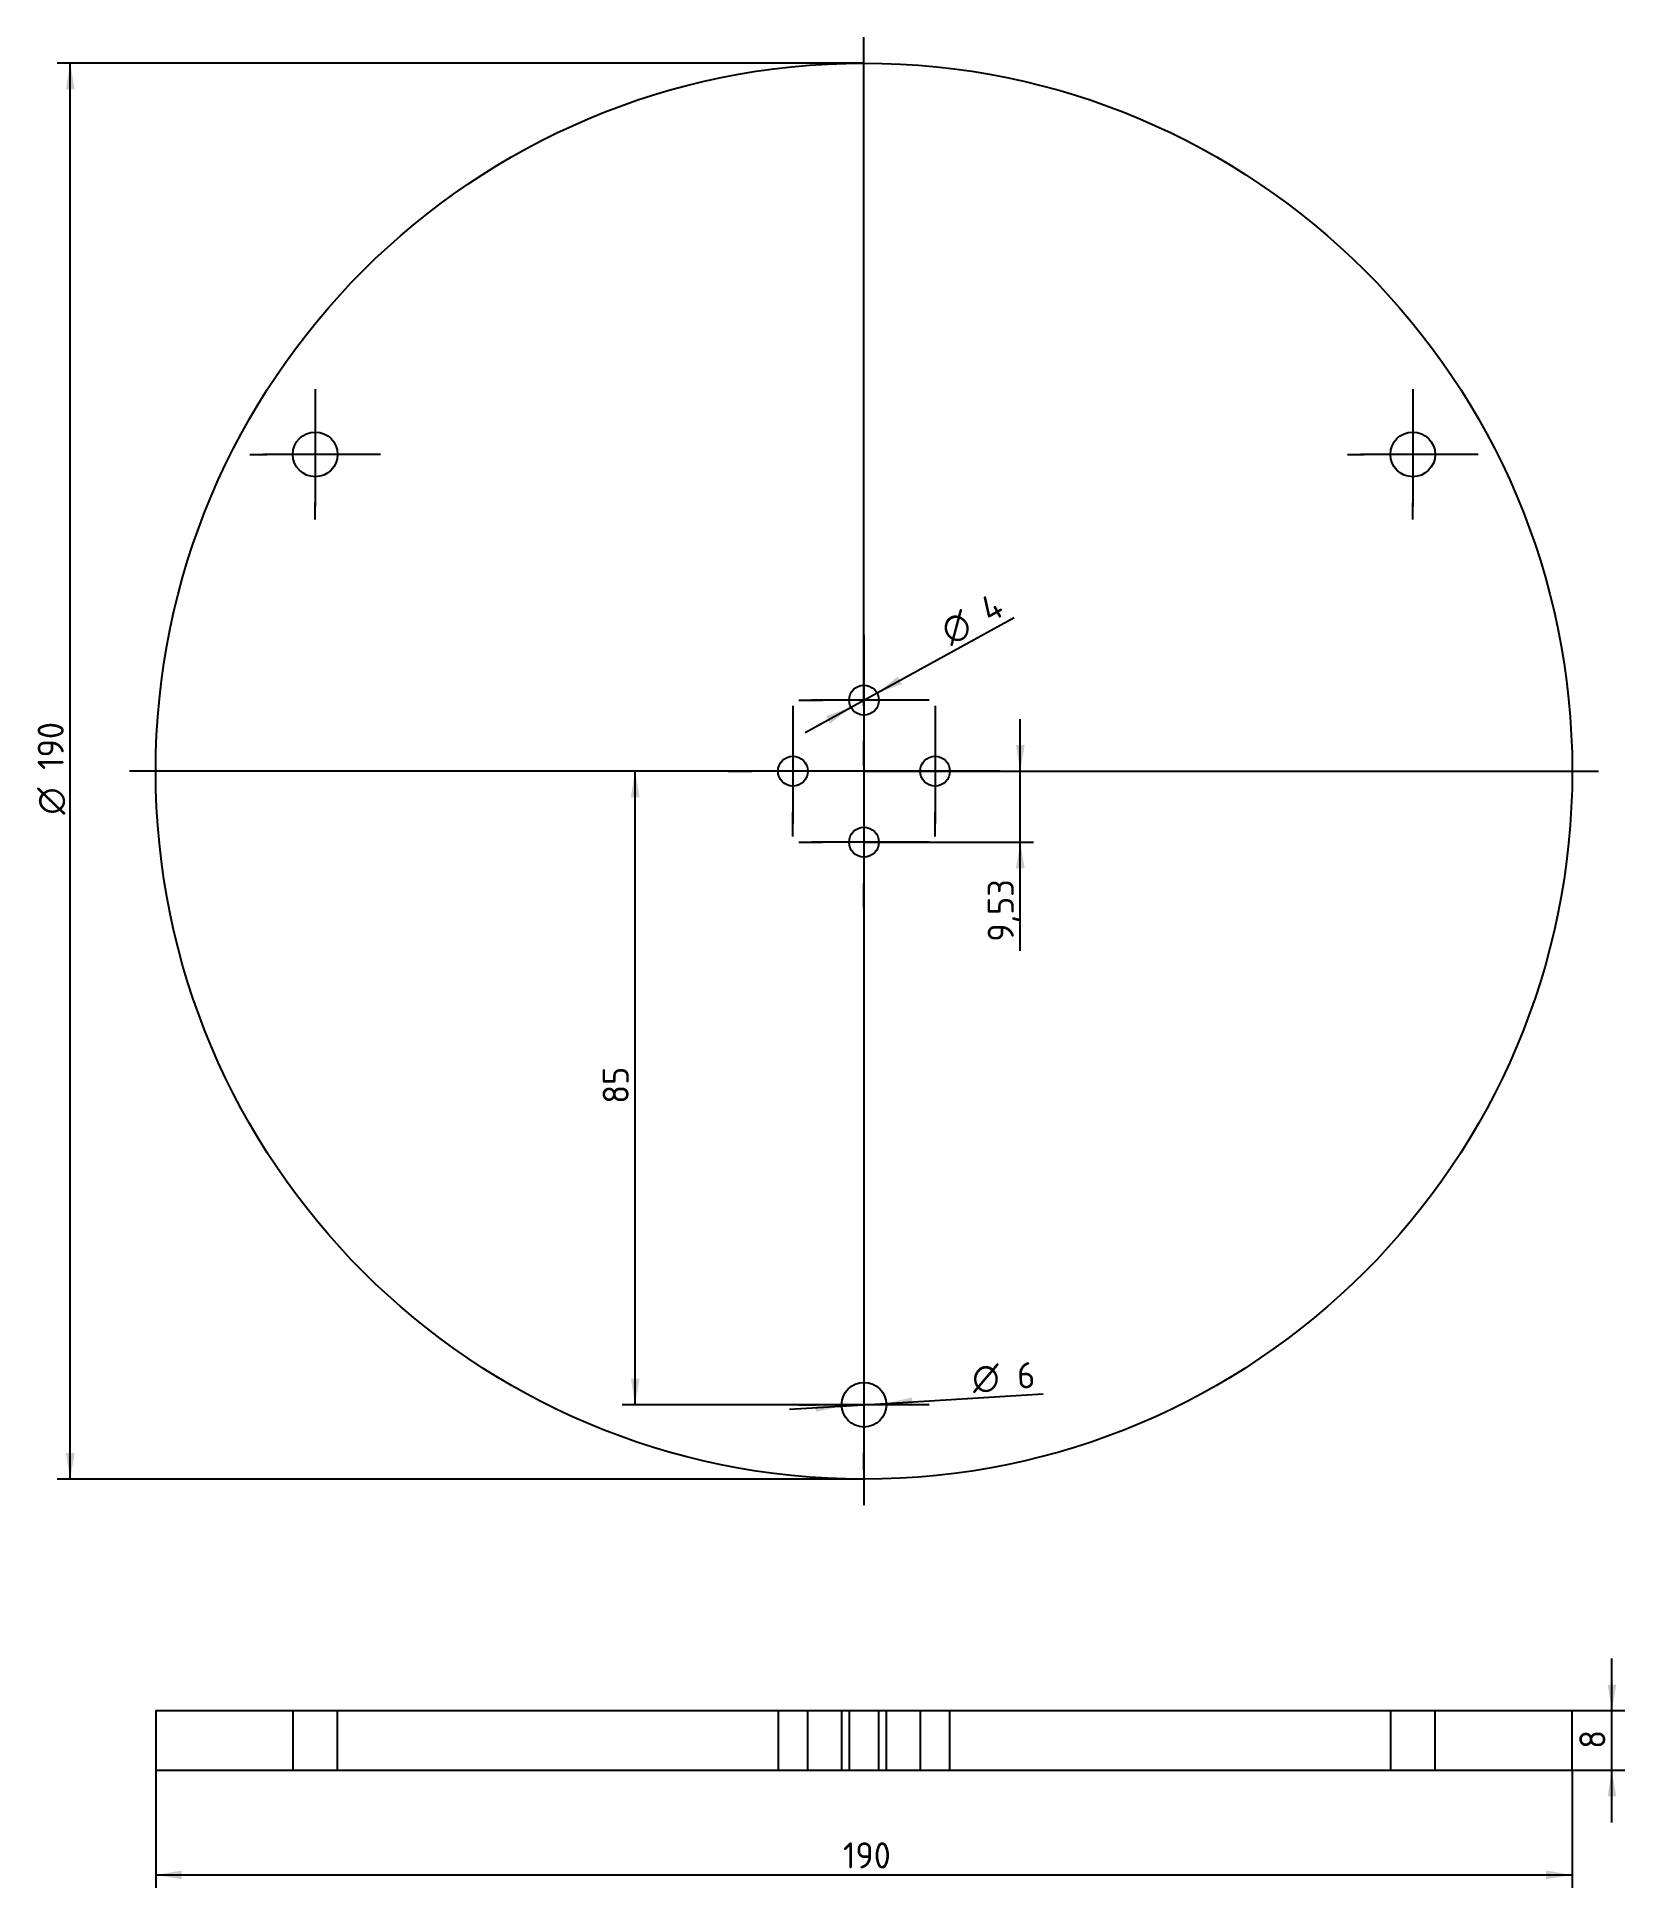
# Model space of a CAD drawing. Header units: millimetres. Extents: x 202 to 415, y 93 to 341.
import ezdxf
from ezdxf.enums import TextEntityAlignment as Align
from ezdxf.lldxf.tags import DXFTag

# ---------------------------------------------------------------- set-up
doc = ezdxf.new("R2010")
doc.units = ezdxf.units.MM
for name, color, linetype in [('Ansicht1', 7, 'Continuous'), ('Default', 7, 'Continuous'), ('MAEHTELLER', 7, 'Continuous'), ('Maße', 7, 'Continuous')]:
    doc.layers.add(name, color=color, linetype=linetype)
doc.styles.add('SEACAD_Solid_Edge_ISO', font='seiso.ttf')
doc.styles.add('SEACAD_Solid_Edge_ISO1_Symbols', font='semeci1.ttf')
tags = doc.linetypes.add('CENTER2', pattern=[28.575, 19.05, -3.175, 3.175, -3.175]).pattern_tags.tags
tags[10:11] = [DXFTag(74, 4), DXFTag(75, 0), DXFTag(340, '0'), DXFTag(46, 0.0), DXFTag(50, 0.0), DXFTag(44, 0.0), DXFTag(45, 0.0)]
tags[8:9] = [DXFTag(74, 4), DXFTag(75, 0), DXFTag(340, '0'), DXFTag(46, 0.0), DXFTag(50, 0.0), DXFTag(44, 0.0), DXFTag(45, 0.0)]
tags[6:7] = [DXFTag(74, 4), DXFTag(75, 0), DXFTag(340, '0'), DXFTag(46, 0.0), DXFTag(50, 0.0), DXFTag(44, 0.0), DXFTag(45, 0.0)]
tags[4:5] = [DXFTag(74, 4), DXFTag(75, 0), DXFTag(340, '0'), DXFTag(46, 0.0), DXFTag(50, 0.0), DXFTag(44, 0.0), DXFTag(45, 0.0)]
doc.dimstyles.new('ISO', dxfattribs={"dimtxt": 3.5, "dimasz": 3.5, "dimexe": 1.75, "dimexo": 0, "dimgap": 1.75, "dimtad": 1, "dimtxsty": 'SEACAD_Solid_Edge_ISO', "dimblk1": '_SE_FILLED', "dimblk2": '_SE_FILLED', "dimsah": 1, "dimcen": 1.75, "dimadec": 0, "dimazin": 0, "dimtfac": 1, "dimtmove": 0, "dimatfit": 3, "dimfxl": 1, "dimtolj": 1, "dimarcsym": 0})

# ---------------------------------------------------------------- blocks, each defined once
blk = doc.blocks.new('SEANNOT_GROUP')
at = {"layer": 'Maße', "color": 7, "linetype": 'CENTER2'}
for p, q in [((239.23, 293.75), (239.23, 291.5)), ((239.23, 292), (239.23, 278)), ((230.48, 285), (232.73, 285)), ((246.23, 285), (232.23, 285)), ((247.98, 285), (245.73, 285)), ((239.23, 276.25), (239.23, 278.5))]:
    blk.add_line(p, q, dxfattribs=at)
blk = doc.blocks.new('SEANNOT_GROUP1')
at = {"layer": 'Maße', "color": 7, "linetype": 'CENTER2'}
for p, q in [((303.31, 251.25), (303.31, 248)), ((303.31, 249.5), (303.31, 235.5)), ((294.56, 242.5), (297.81, 242.5)), ((310.31, 242.5), (296.31, 242.5)), ((312.06, 242.5), (308.81, 242.5)), ((303.31, 233.75), (303.31, 237))]:
    blk.add_line(p, q, dxfattribs=at)
blk = doc.blocks.new('SEANNOT_GROUP2')
at = {"layer": 'Maße', "color": 7, "linetype": 'CENTER2'}
for p, q in [((312.84, 166.25), (312.84, 164)), ((312.84, 164.5), (312.84, 150.5)), ((304.09, 157.5), (306.34, 157.5)), ((319.84, 157.5), (305.84, 157.5)), ((321.59, 157.5), (319.34, 157.5)), ((312.84, 148.75), (312.84, 151))]:
    blk.add_line(p, q, dxfattribs=at)
blk = doc.blocks.new('SEANNOT_GROUP3')
at = {"layer": 'Maße', "color": 7, "linetype": 'CENTER2'}
for p, q in [((312.84, 241.72), (312.84, 238.47)), ((312.84, 239.97), (312.84, 225.97)), ((304.09, 232.97), (307.34, 232.97)), ((319.84, 232.97), (305.84, 232.97)), ((321.59, 232.97), (318.34, 232.97)), ((312.84, 224.22), (312.84, 227.47))]:
    blk.add_line(p, q, dxfattribs=at)
blk = doc.blocks.new('SEANNOT_GROUP4')
at = {"layer": 'Maße', "color": 7, "linetype": 'CENTER2'}
for p, q in [((312.84, 251.25), (312.84, 341)), ((312.84, 249.5), (312.84, 235.5)), ((304.09, 242.5), (214.34, 242.5)), ((319.84, 242.5), (305.84, 242.5)), ((321.59, 242.5), (411.34, 242.5)), ((312.84, 233.75), (312.84, 144))]:
    blk.add_line(p, q, dxfattribs=at)
blk = doc.blocks.new('SEANNOT_GROUP5')
at = {"layer": 'Maße', "color": 7, "linetype": 'CENTER2'}
for p, q in [((312.84, 260.78), (312.84, 257.53)), ((312.84, 259.03), (312.84, 245.03)), ((304.09, 252.03), (307.34, 252.03)), ((319.84, 252.03), (305.84, 252.03)), ((321.59, 252.03), (318.34, 252.03)), ((312.84, 243.28), (312.84, 246.53))]:
    blk.add_line(p, q, dxfattribs=at)
blk = doc.blocks.new('SEANNOT_GROUP6')
at = {"layer": 'Maße', "color": 7, "linetype": 'CENTER2'}
for p, q in [((322.37, 251.25), (322.37, 248)), ((322.37, 249.5), (322.37, 235.5)), ((313.62, 242.5), (316.87, 242.5)), ((329.37, 242.5), (315.37, 242.5)), ((331.12, 242.5), (327.87, 242.5)), ((322.37, 233.75), (322.37, 237))]:
    blk.add_line(p, q, dxfattribs=at)
blk = doc.blocks.new('SEANNOT_GROUP7')
at = {"layer": 'Maße', "color": 7, "linetype": 'CENTER2'}
for p, q in [((386.45, 293.75), (386.45, 291.5)), ((386.45, 292), (386.45, 278)), ((377.7, 285), (379.95, 285)), ((393.45, 285), (379.45, 285)), ((395.2, 285), (392.95, 285)), ((386.45, 276.25), (386.45, 278.5))]:
    blk.add_line(p, q, dxfattribs=at)
blk = doc.blocks.new('SE')
at = {"layer": 'MAEHTELLER', "color": 7, "linetype": 'Continuous'}
for centre, radius in [((312.84, 242.5), 95), ((239.23, 285), 3), ((386.45, 285), 3), ((312.84, 252.03), 2), ((303.31, 242.5), 2), ((322.37, 242.5), 2), ((312.84, 232.97), 2), ((312.84, 157.5), 3)]:
    blk.add_circle(centre, radius, dxfattribs=at)
blk = doc.blocks.new('DMBLK89')
at = {"layer": 'Maße', "linetype": 'Continuous'}
for points in [[(334.39, 246), (333.22, 246), (333.81, 242.5)], [(334.39, 229.47), (333.81, 232.97), (333.22, 229.47)]]:
    blk.add_hatch(color=7, dxfattribs=at).paths.add_polyline_path(points)
at = {"layer": 'Maße', "color": 7, "linetype": 'Continuous'}
for p, q in [((333.81, 218.4), (333.81, 249.5)), ((312.84, 242.5), (335.56, 242.5)), ((312.84, 232.97), (335.56, 232.97))]:
    blk.add_line(p, q, dxfattribs=at)
at = {"layer": 'Maße', "color": 7, "linetype": 'Continuous', "style": 'SEACAD_Solid_Edge_ISO'}
blk.add_text('9,53', height=3.5, rotation=90, dxfattribs=at).set_placement((329.43, 219.62), align=Align.TOP_LEFT)
blk = doc.blocks.new('_SE_FILLED')
at = {"color": 0}
blk.add_line((0, 0), (-1, 0), dxfattribs=at)
blk.add_solid([(0, 0), (-1, -0.1665), (-1, 0.1665), (0, 0)], dxfattribs=at)
blk = doc.blocks.new('DMBLK90')
at = {"layer": 'Maße', "linetype": 'Continuous'}
for points in [[(281.57, 239), (282.73, 239), (282.15, 242.5)], [(281.57, 161), (282.15, 157.5), (282.73, 161)]]:
    blk.add_hatch(color=7, dxfattribs=at).paths.add_polyline_path(points)
at = {"layer": 'Maße', "color": 7, "linetype": 'Continuous'}
for p, q in [((312.84, 242.5), (280.4, 242.5)), ((282.15, 157.5), (282.15, 242.5)), ((312.84, 157.5), (280.4, 157.5))]:
    blk.add_line(p, q, dxfattribs=at)
at = {"layer": 'Maße', "color": 7, "linetype": 'Continuous', "style": 'SEACAD_Solid_Edge_ISO'}
blk.add_text('85', height=3.5, rotation=90, dxfattribs=at).set_placement((277.78, 197.89), align=Align.TOP_LEFT)
blk = doc.blocks.new('DMBLK91')
at = {"layer": 'Maße', "linetype": 'Continuous'}
for points in [[(317.38, 255.2), (314.59, 253), (317.94, 254.18)], [(307.74, 249.89), (308.3, 248.87), (311.09, 251.07)]]:
    blk.add_hatch(color=7, dxfattribs=at).paths.add_polyline_path(points)
at = {"layer": 'Maße', "color": 7, "linetype": 'Continuous'}
for p, q in [((314.59, 253), (333, 263.14)), ((304.96, 247.69), (314.59, 253))]:
    blk.add_line(p, q, dxfattribs=at)
for s, style, p in [('4', 'SEACAD_Solid_Edge_ISO', (328, 265.38)), ('O', 'SEACAD_Solid_Edge_ISO1_Symbols', (322.75, 262.49))]:
    blk.add_text(s, height=3.5, rotation=28.861, dxfattribs=dict(at, style=style)).set_placement(p, align=Align.TOP_LEFT)
blk = doc.blocks.new('DMBLK92')
at = {"layer": 'Maße', "linetype": 'Continuous'}
for points in [[(306.32, 157.69), (306.39, 156.53), (309.85, 157.32)], [(319.29, 158.48), (315.83, 157.68), (319.36, 157.31)]]:
    blk.add_hatch(color=7, dxfattribs=at).paths.add_polyline_path(points)
at = {"layer": 'Maße', "color": 7, "linetype": 'Continuous'}
for p, q in [((315.83, 157.68), (336.89, 158.95)), ((302.86, 156.9), (315.83, 157.68))]:
    blk.add_line(p, q, dxfattribs=at)
for s, style, p in [('O', 'SEACAD_Solid_Edge_ISO1_Symbols', (327.27, 162.76)), ('6', 'SEACAD_Solid_Edge_ISO', (333.26, 163.12))]:
    blk.add_text(s, height=3.5, rotation=3.4521, dxfattribs=dict(at, style=style)).set_placement(p, align=Align.TOP_LEFT)
blk = doc.blocks.new('DMBLK93')
at = {"layer": 'Maße', "linetype": 'Continuous'}
for points in [[(205.79, 334), (206.96, 334), (206.37, 337.5)], [(205.79, 151), (206.37, 147.5), (206.96, 151)]]:
    blk.add_hatch(color=7, dxfattribs=at).paths.add_polyline_path(points)
at = {"layer": 'Maße', "color": 7, "linetype": 'Continuous'}
for p, q in [((312.84, 337.5), (204.62, 337.5)), ((206.37, 147.5), (206.37, 337.5)), ((312.84, 147.5), (204.62, 147.5))]:
    blk.add_line(p, q, dxfattribs=at)
for s, style, p in [('190', 'SEACAD_Solid_Edge_ISO', (202, 242.68)), ('O', 'SEACAD_Solid_Edge_ISO1_Symbols', (202, 236.68))]:
    blk.add_text(s, height=3.5, rotation=90, dxfattribs=dict(at, style=style)).set_placement(p, align=Align.TOP_LEFT)
blk = doc.blocks.new('SE1')
at = {"layer": 'MAEHTELLER', "color": 7, "linetype": 'Continuous'}
for p, q in [((217.84, 116.45), (407.84, 116.45)), ((217.84, 116.45), (217.84, 108.45)), ((236.23, 116.45), (236.23, 108.45)), ((242.23, 108.45), (242.23, 116.45)), ((301.31, 116.45), (301.31, 108.45)), ((305.31, 108.45), (305.31, 116.45)), ((309.84, 116.45), (309.84, 108.45)), ((310.84, 116.45), (310.84, 108.45)), ((314.84, 108.45), (314.84, 116.45)), ((315.84, 108.45), (315.84, 116.45)), ((320.37, 116.45), (320.37, 108.45)), ((324.37, 108.45), (324.37, 116.45)), ((383.45, 116.45), (383.45, 108.45)), ((389.45, 108.45), (389.45, 116.45)), ((407.84, 108.45), (407.84, 116.45)), ((217.84, 108.45), (407.84, 108.45))]:
    blk.add_line(p, q, dxfattribs=at)
blk = doc.blocks.new('DMBLK94')
at = {"layer": 'Maße', "linetype": 'Continuous'}
for points in [[(413.74, 119.95), (412.58, 119.95), (413.16, 116.45)], [(413.74, 104.95), (413.16, 108.45), (412.58, 104.95)]]:
    blk.add_hatch(color=7, dxfattribs=at).paths.add_polyline_path(points)
at = {"layer": 'Maße', "color": 7, "linetype": 'Continuous'}
for p, q in [((413.16, 101.45), (413.16, 123.45)), ((407.84, 116.45), (414.91, 116.45)), ((407.84, 108.45), (414.91, 108.45))]:
    blk.add_line(p, q, dxfattribs=at)
at = {"layer": 'Maße', "color": 7, "linetype": 'Continuous', "style": 'SEACAD_Solid_Edge_ISO'}
blk.add_text('8', height=3.5, rotation=90, dxfattribs=at).set_placement((408.79, 111.34), align=Align.TOP_LEFT)
blk = doc.blocks.new('DMBLK95')
at = {"layer": 'Maße', "linetype": 'Continuous'}
for points in [[(221.34, 93.82), (221.34, 94.99), (217.84, 94.41)], [(404.34, 93.82), (407.84, 94.41), (404.34, 94.99)]]:
    blk.add_hatch(color=7, dxfattribs=at).paths.add_polyline_path(points)
at = {"layer": 'Maße', "color": 7, "linetype": 'Continuous'}
for p, q in [((217.84, 108.45), (217.84, 92.66)), ((407.84, 108.45), (407.84, 92.66)), ((217.84, 94.41), (407.84, 94.41))]:
    blk.add_line(p, q, dxfattribs=at)
at = {"layer": 'Maße', "color": 7, "linetype": 'Continuous', "style": 'SEACAD_Solid_Edge_ISO'}
blk.add_text('190', height=3.5, dxfattribs=at).set_placement((310.02, 98.78), align=Align.TOP_LEFT)

msp = doc.modelspace()

# ---------------------------------------------------------------- block references
at = {"layer": 'Ansicht1'}
msp.add_blockref('SE1', (0, 0), dxfattribs=at)
at = {"layer": 'Default'}
msp.add_blockref('SE', (0, 0), dxfattribs=at)
at = {"layer": 'Maße'}
for name in ['SEANNOT_GROUP4', 'SEANNOT_GROUP', 'SEANNOT_GROUP7', 'SEANNOT_GROUP5', 'SEANNOT_GROUP1', 'SEANNOT_GROUP6', 'SEANNOT_GROUP3', 'SEANNOT_GROUP2']:
    msp.add_blockref(name, (0, 0), dxfattribs=at)

# ---------------------------------------------------------------- dimensions: what is measured, and where the dimension line sits
at = {"layer": 'Maße', "color": 7, "linetype": 'Continuous'}
dim = msp.add_linear_dim(base=(206.372, 337.503), p1=(312.84, 147.503), p2=(312.84, 337.503), angle=90, text='\\A1;<>', dimstyle='ISO', override={"dimtad": 0, "dimtih": 1, "dimtoh": 1}, dxfattribs=at)
dim.commit()
dim.dimension.update_dxf_attribs({"geometry": 'DMBLK93', "text_midpoint": (206.372, 242.503), "dimtype": 161})
for p1, p2, picture, middle in [((311.088, 251.067), (314.591, 252.998), 'DMBLK91', (323.787, 258.066)), ((309.845, 157.322), (315.834, 157.683), 'DMBLK92', (326.315, 158.316))]:
    dim = msp.add_diameter_dim_2p(p1=p1, p2=p2, text='\\A1;<>', dimstyle='ISO', override={"dimtmove": 1}, dxfattribs=at)
    dim.commit()
    dim.dimension.update_dxf_attribs({"geometry": picture, "text_midpoint": middle, "dimtype": 163})
for base, p1, p2, angle, picture, middle in [((333.808, 232.973), (312.84, 232.973), (312.84, 242.503), 90, 'DMBLK89', (333.808, 227.447)), ((282.15, 157.503), (312.84, 157.503), (312.84, 242.503), 90, 'DMBLK90', (282.15, 200.003)), ((413.161, 108.452), (407.84, 108.452), (407.84, 116.452), 90, 'DMBLK94', (413.161, 112.452)), ((217.84, 94.407), (217.84, 108.452), (407.84, 108.452), 0, 'DMBLK95', (312.84, 94.407))]:
    dim = msp.add_linear_dim(base=base, p1=p1, p2=p2, angle=angle, text='\\A1;<>', dimstyle='ISO', dxfattribs=at)
    dim.commit()
    dim.dimension.update_dxf_attribs({"geometry": picture, "text_midpoint": middle, "dimtype": 161})

doc.saveas('drawing.dxf')
